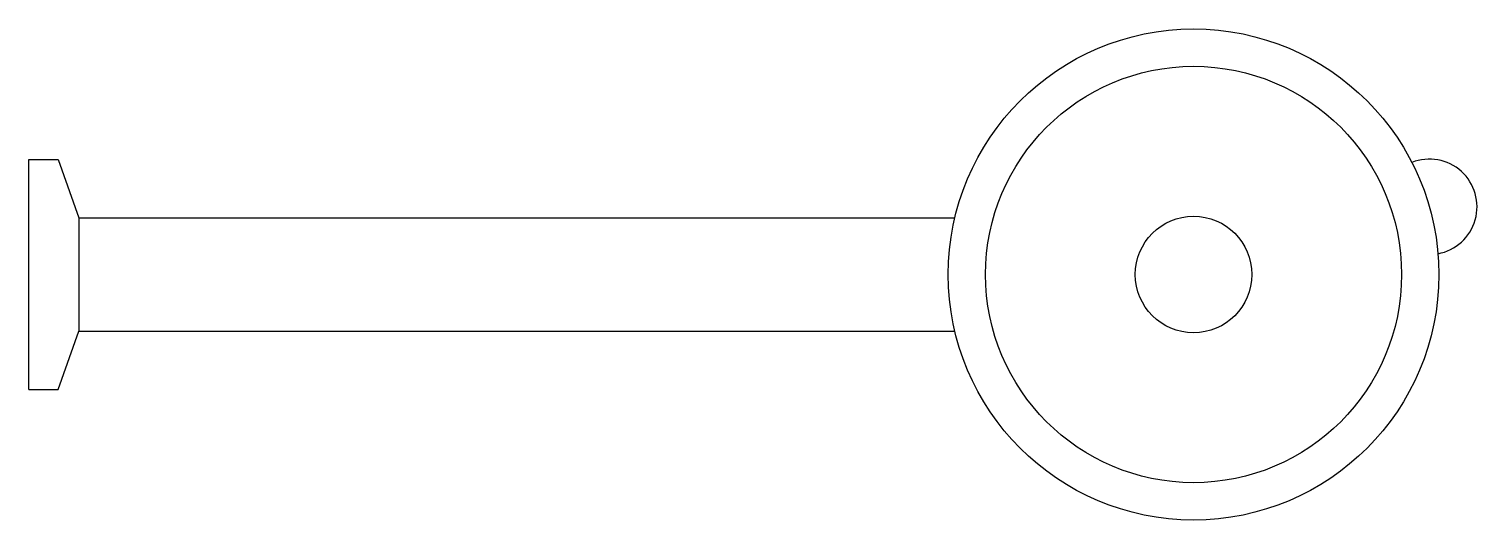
# Model space of a CAD drawing. Header units: millimetres. Extents: x 2278.522 to 2279.019, y 1738.399 to 1738.567.
import ezdxf

# ---------------------------------------------------------------- set-up
doc = ezdxf.new("R2010")
doc.units = ezdxf.units.MM
doc.layers.add('021', color=1, linetype='Continuous')

msp = doc.modelspace()

# ---------------------------------------------------------------- linework, layer by layer
at = {"layer": '021'}
for p, q in [((2278.521866599237, 1738.443539445906), (2278.521866599237, 1738.522492933389)), ((2278.521866599237, 1738.522492933389), (2278.531866599237, 1738.522492933389)), ((2278.531866599237, 1738.522492933389), (2278.538993576303, 1738.502492933389)), ((2278.538993576303, 1738.502492933389), (2278.839892057354, 1738.502492933389)), ((2278.538993576303, 1738.502492933389), (2278.538993576303, 1738.463539445906)), ((2278.531866599237, 1738.443539445906), (2278.538993576303, 1738.463539445906)), ((2278.538993576303, 1738.463539445906), (2278.839892057354, 1738.463539445906)), ((2278.521866599237, 1738.443539445906), (2278.531866599237, 1738.443539445906))]:
    msp.add_line(p, q, dxfattribs=at)
for radius in [0.08425656688859817, 0.07144543833032913, 0.02000913608230803]:
    msp.add_circle((2278.921866599238, 1738.483016189648), radius, dxfattribs=at)
msp.add_arc((2279.002856899116, 1738.506248503125), 0.0163652941946566, 280.4325875578867, 111.5788107936038, dxfattribs=at)

doc.saveas('drawing.dxf')
